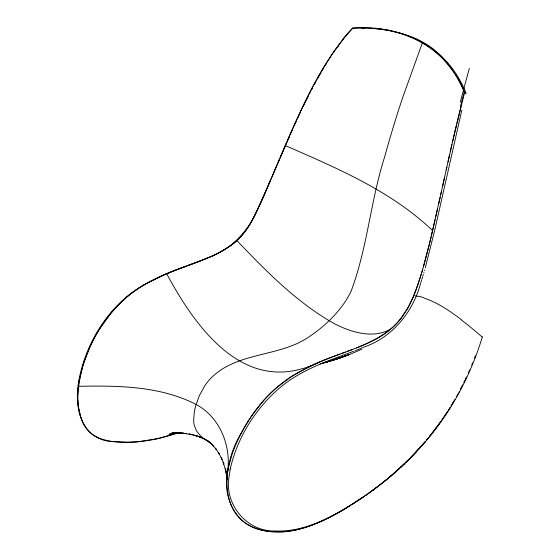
<?xml version="1.0" encoding="UTF-8"?>
<svg xmlns="http://www.w3.org/2000/svg" width="560" height="560" viewBox="0 0 560 560"><rect width="100%" height="100%" fill="white"/><g stroke="black" fill="none" stroke-linecap="round" stroke-linejoin="round"><path stroke-width="0.84" d="M77.714 396.578C79.863 356.909 100.121 318.024 131.404 293.293M77.868 388.276C74.872 413.903 85.295 441.756 114.968 441.693M78.043 388.948L77.728 398.076M227.164 475.041C223.44 497.035 234.878 522.144 257.229 528.801M78.155 385.294L78.547 382.256M78.645 383.677L78.309 386.309C117.957 385.518 160.041 385.917 196.112 404.432C220.101 417.319 231.483 446.215 227.507 472.444L228.011 469.413M78.82 380.471C86.303 341.306 109.809 303.884 145.11 284.235M78.995 381.395L83.111 364.427L90.153 346.493M230.125 469.77L229.635 472.752A63.938 38.206 -56.9 0 0 229.222 475.692C223.643 503.804 246.596 531.951 275.443 530.978C303.45 532.133 329.315 518.434 352.443 504.126M228.354 467.628L232.204 453.775M230.461 468.027C238.021 435.778 257.033 406.273 282.66 385.385C303.716 368.865 329.448 360.283 354.193 351.057M440.783 194.411L446.838 167.048M442.575 186.319L444.591 177.198M447.972 161.959L449.561 154.826M438.543 204.491L440.118 197.435M446.187 169.988L454.209 134.393M441.497 191.191L430.311 240.254L423.395 266.931M437.64 208.53L435.827 216.566M450.254 151.76L451.864 144.613M452.333 142.569L464.59 92.631C448.14 46.935 399.336 24.073 352.891 28.147C317.772 66.143 298.662 115.36 278.18 162.092M435.148 219.569L433.748 225.673M454.447 133.371L456.617 124.138M433.279 227.703L431.375 235.816M456.855 123.109L460.866 106.764M431.088 237.027L429.345 244.223M461.79 110.306L434.784 229.936L425.278 267.743M429.149 245.021L427.252 252.602M427.147 253.001L422.373 270.501L416.087 289.758M424.48 270.543L424.599 270.137M422.716 269.311L422.373 270.501M423.899 272.538L424.018 272.139M422.135 271.299L421.785 272.482M423.304 274.533L423.43 274.134M423.066 275.324L422.828 276.122M421.19 274.463L420.707 276.045M482.391 336.798C469.371 379.708 446.817 419.951 415.716 452.368M422.583 276.92L421.834 279.307M420.462 276.829L419.713 279.195M421.582 280.105L421.078 281.687M419.461 279.979L419.587 279.587M419.209 280.77L417.9 284.676M420.819 282.478C413.35 311.5 392.98 336.938 364.28 346.99M417.767 285.068L413.448 296.471L407.442 308.805M232.358 453.32C243.929 421.925 264.712 393.022 293.447 375.284M415.947 290.15L412.678 298.27M352.891 28.147C376.726 27.272 401.485 30.653 422.478 42.581L402.64 97.643A757.407 437.29 -60 0 0 384.706 156.695C370.58 200.725 367.444 247.786 351.148 291.074A47.789 27.594 -60 0 1 345.555 301.133C338.331 312.123 329 321.615 318.731 329.784A119.42 68.95 -60 0 1 309.848 336.245C279.825 357.651 236.887 351.19 210.343 378.763A35.518 20.503 -60 0 0 204.806 385.77L199.311 395.752L195.769 405.65A48.468 27.979 -60 0 0 194.257 412.496L193.655 420.35A33.145 19.138 -60 0 0 194.264 425.348L196.539 431.053L200.536 435.911A87.563 50.554 -60 0 0 204.715 439.138A86.149 49.742 -60 0 0 208.159 441.014L209.468 441.56M471.695 365.148L472.626 362.796M474.481 358.092L475.412 355.747M279.461 159.054L262.752 198.415L252.728 219.485M273.413 173.425L275.744 167.881M280.861 155.757L283.038 150.633M268.387 185.311L270.284 180.845M268.233 185.689L266.322 190.169M283.507 149.534L286.363 142.884M276.318 166.95L273.147 174.349M276.479 166.579L277.424 164.367M277.732 163.632L278.047 162.897M278.208 162.526L279.146 160.328M279.307 159.957L280.875 156.289M281.029 155.925L281.344 155.19M282.758 151.9L283.073 151.165M283.227 150.801L283.703 149.702M266 190.918L263.746 196.147M272.993 174.72L258.097 208.194M281.505 154.826L282.443 152.628M283.857 149.338L284.172 148.61M284.333 148.246L285.271 146.076M285.586 145.341L285.747 144.97M287.161 141.043L294.406 124.691M287.294 141.407L286.125 144.102M263.585 196.518L261.933 200.284M287.7 140.483L288.106 139.559M289.317 136.787L288.512 138.628M412.51 298.655L410.949 302.078M290.521 134.064L291.319 132.265M261.597 201.04L256.193 212.737M291.725 131.369L292.124 130.466M293.342 127.764L293.748 126.854M294.812 123.788L303.205 105.854M294.973 124.145L295.386 123.242M295.799 122.339L296.212 121.443M464.051 382.312L466.543 376.852M468.321 372.96L469.749 369.838M298.704 116.06L297.864 117.852M299.117 115.164L299.964 113.379M465.563 379.176L465.955 378.336M301.231 110.691L301.658 109.802M410.767 302.463L409.262 305.473M257.733 208.957C248.654 231.007 231.266 249.431 208.6 257.53M303.639 104.965L307.587 96.957M303.373 106.232L303.807 105.343M304.241 104.454L304.675 103.565M463.96 382.494L464.366 381.668M305.109 102.676L305.984 100.898M256.004 213.108L250.187 223.937L246.099 230.16M306.425 100.016L306.866 99.127M307.307 98.238L308.196 96.467M241.01 433.566C221.466 465.136 217 521.556 263.669 530.579M462.315 385.791L462.735 384.972M308.035 96.075L312.592 87.241M309.547 93.821L309.995 92.939M461.482 387.436L460.635 389.074M460.607 388.92L462.518 385.245M311.822 89.418L312.284 88.536M409.066 305.851L402.129 316.904M313.054 86.366L323.302 68.075L333.004 52.773M458.906 392.336L459.34 391.524M314.615 84.154L315.56 82.404M252.525 219.856L247.758 227.78M458.024 393.953L456.687 396.375M317.954 78.05L318.927 76.314M319.914 74.585L320.908 72.856M454.412 400.372L454.874 399.581M407.232 309.176L400.323 319.207M451.157 405.741L454.16 400.631M322.413 70.266L322.917 69.412M453.012 402.759L453.481 401.961M451.115 405.909L451.591 405.125M325.493 65.135L326.011 64.288M449.666 408.254L450.149 407.477M448.686 409.815L447.202 412.132M446.698 412.902L445.186 415.205M442.225 419.566L447.482 411.565M448.434 410.116L449.869 407.932M100.387 327.845L109.963 314.447M444.164 416.731L444.675 415.968M247.527 228.123L242.333 234.941L236.88 240.569C266.35 271.397 296.828 302.61 334.313 323.673C351.19 332.297 373.086 339.185 390.782 328.993C394.149 326.123 397.25 322.945 400.057 319.529M443.646 417.494L441.567 420.511M333.578 51.933L343.273 38.871M441.042 421.26L439.985 422.758M252.014 415.387L262.115 402.283A92.337 51.59 -58.1 0 1 277.844 386.61L291.158 376.726L307.657 367.479M439.446 423.507L435.652 428.666M440.734 421.61L429.394 436.562M245.854 230.496L245.119 231.483M337.771 46.788L338.373 45.976M435.099 429.401L433.993 430.857M401.877 317.233L399.252 320.495A47.222 26.432 -57.2 0 1 393.281 326.802C384.454 334.985 373.723 340.669 362.719 345.331M433.433 431.578L431.746 433.741M430.612 435.169L431.179 434.455M426.678 439.957L428.309 437.92M430.038 435.883L426.566 440.118M425.39 441.511L422.422 444.962M425.579 441.266L409.381 458.927L390.887 476.007M421.82 445.648L418.18 449.708M417.564 450.38L416.332 451.71M416.563 451.626L411.334 456.953M415.947 452.284L410.697 457.597M411.551 456.855L408.128 460.18M410.914 457.499L405.531 462.721M408.338 460.075L401.604 466.452M404.229 463.974L404.88 463.351M404.439 463.855L400.946 467.068M400.288 467.677L401.821 466.319M401.163 466.928L398.293 469.504M398.958 468.895L399.623 468.286M399.175 468.755L396.284 471.303M398.51 469.357L395.619 471.898M396.501 471.149L394.268 473.088M395.836 471.744L393.596 473.676M394.485 472.92L391.566 475.426M393.813 473.508L384.097 481.621L367.85 493.899L342.272 510.482M391.783 475.251L389.522 477.162M391.104 475.832L388.836 477.736M389.06 477.547L386.778 479.437M387.464 478.877L388.15 478.303M387.688 478.681L385.406 480.564M387.002 479.241L380.569 484.421M385.637 480.361L377.769 486.591M379.176 485.506L379.876 484.967M379.407 485.282L376.362 487.662M378.007 486.353L374.269 489.23M131.754 293.027L139.818 287.441L148.26 282.555M376.607 487.417L372.904 490.245M374.535 488.964L372.225 490.742M373.184 489.965L368.277 493.507M371.546 491.239L367.619 494.06M366.961 494.529L365.302 495.698M229.719 246.288L233.765 243.25A57.099 34.195 -63.2 0 0 236.894 240.611M366.947 494.445L365.645 495.355M229.432 246.491L218.589 252.903M364.686 496.02L363.692 496.706M364.007 496.594L363.027 497.266M363.006 497.175L360.906 498.596M362.348 497.735L360.234 499.17M360.241 499.044L357.98 500.549M359.548 499.625L358.232 500.507M383.019 334.796L387.219 331.842A57.099 31.724 -57 0 0 390.488 329.294M357.588 500.934L356.615 501.578M356.286 501.788L354.648 502.859M357 501.193L356.02 501.83M382.718 334.992C361.256 348.698 335.762 354.046 312.949 364.966M355.369 502.257L353.094 503.713M353.99 503.286L352.352 504.329M350.728 505.358L349.433 506.17M348.453 506.772L346.171 508.165M293.804 375.067L298.074 372.547M345.534 508.55L329.378 517.496M341.943 510.671C323.792 521.045 304.038 530.313 282.912 531.825M145.467 284.032L164.199 274.729M298.431 372.344L317.198 363.062M148.61 282.366L152.474 280.378M217.406 253.505L218.295 253.05M217.105 253.652L210.889 256.62M329.056 517.65L323.295 520.429M152.824 280.203L157.031 278.18M308.007 367.304L312.599 365.127M361.802 349.209L351.533 353.71L333.382 360.059L346.437 355.607M326.998 358.995C318.444 362.229 310.401 366.765 301.448 368.907C237.076 387.135 192.745 322.203 166.642 273.679L164.57 274.568M157.381 278.012L158.088 277.69M158.438 277.522L159.495 277.046M322.973 520.576L317.247 523.082M159.845 276.885L162.113 275.877M209.419 257.278C220.318 252.406 231.147 246.694 239.526 238.007A47.222 28.035 -62.9 0 0 245.091 231.476M162.288 275.8L163.212 275.401M209.125 257.411L203.826 259.644M317.569 362.901L319.641 362.012M163.583 275.24L164.311 274.925M164.829 274.708L166.026 274.197M363.685 347.242L361.907 347.991M166.642 273.679L168.504 272.895M210.343 256.781L197.442 261.933M208.306 257.656L201.838 260.267M362.131 345.583L361.543 345.828M166.194 274.127L167.188 273.714M361.249 345.954L359.478 346.682M169.022 272.685L173.726 270.788M167.566 273.56L168.385 273.224M361.312 348.236L360.717 348.481M316.932 523.208L311.878 525.189M168.966 272.986L169.876 272.615M360.129 348.719L358.358 349.433M170.177 272.489L171.066 272.132M203.238 259.882L202.65 260.12M358.89 346.92L358.302 347.151M202.356 260.239L201.166 260.708M171.647 271.901L172.809 271.439M357.714 347.389L356.538 347.858M173.103 271.327L173.985 270.977M327.586 358.764L331.688 357.168M357.763 349.671L355.376 350.602M174.314 270.557L178.136 269.08M200.872 260.827L198.226 261.849M174.566 270.753L175.448 270.41M176.036 270.179L176.617 269.955M177.492 269.619L178.374 269.283M200.956 260.603L183.407 267.092M197.932 261.961L193.837 263.515M178.955 269.059L180.124 268.618M332.563 356.832L335.482 355.726M179.011 268.744L182.826 267.309M352.695 349.335L350.357 350.217M180.418 268.506L181.293 268.177M181.881 267.96L182.756 267.631M183.337 267.414L184.506 266.98M193.543 263.62L192.374 264.054M336.651 355.292L339.857 354.095M185.85 266.189C164.318 274.078 142.555 283.066 125.16 298.417A92.337 54.964 -61.9 0 0 109.942 314.405M196.854 262.15L194.222 263.123M184.8 266.868L185.675 266.546M191.793 264.271L190.918 264.6M186.256 266.329L187.425 265.895M188.006 265.678L188.881 265.356M189.462 265.139L190.624 264.705M347.438 351.302L349.188 350.651M341.901 353.346L345.394 352.058M311.563 525.308L306.243 527.149M188.09 265.37L192.178 263.872M178.626 432.628C162.295 438.27 145.138 442.092 127.806 442.281M178.773 432.607L157.479 438.697L137.62 441.798M333.382 360.059L343.903 356.489L330.708 360.878L343.903 356.489M338.87 358.162L325.374 362.446L341.383 357.336L328.041 361.669M331.345 360.612L333.851 359.793L320.054 363.993M305.935 527.247L301.273 528.626M336.357 358.981L322.721 363.216L333.851 359.793M300.965 528.71L296.352 529.851M296.044 529.921L291.718 530.768M171.654 434L168.959 434.581L178.052 432.677M291.41 530.817C280.189 532.672 268.38 532.518 257.516 528.899M172.27 433.419L178.43 432.705L169.848 433.706L174.72 433.083M137.277 441.826C122.612 442.666 106.701 442.932 93.597 435.351C81.522 427.504 78.218 411.936 77.735 398.475M173.838 433.16L171.577 433.314L180.488 432.824M282.611 531.846L271.11 531.692M127.477 442.281L115.276 441.728M181.272 433.104L183.274 433.118L172.018 433.013L181.272 433.104L179.284 433.034M177.345 432.915L186.69 433.636L183.05 433.251L192.367 434.665L188.944 434.049L198.058 436.24L194.852 435.379M270.809 531.664L263.963 530.642M391.566 30.968L402.444 33.649L412.818 37.31A131.831 104.909 -38.3 0 1 433.79 49.371M424.291 298.186C437.878 302.687 449.778 310.996 461.16 319.473M193.312 434.84L203.567 438.417M285.222 145.53C337.078 168.21 391.118 190.96 432.6 230.615M200.536 437.269L199.087 436.583L207.123 440.517M465.92 93.303L464.59 92.631C456.085 72.226 441.805 53.732 422.478 42.581M204.351 438.9L211.449 443.702L208.824 441.756M433.755 49.399L441.651 56.287L448.7 63.952A168.427 134.085 -39 0 1 466.067 93.226M207.564 440.657L213.633 446.117L211.281 443.618L216.377 449.554L215.299 448.112L219.541 454.398L218.54 452.788L222.026 459.298L221.116 457.492L223.937 464.128L223.132 462.119L226.387 473.298L225.428 468.349L227.122 479.906M82.649 420.707L82.411 420.182M81.501 417.977L81.291 417.403M80.388 414.736L80.024 413.497M79.765 412.552L79.436 411.264M79.212 410.284L78.862 408.604M78.673 407.575L78.141 404.033M78.099 403.669L77.63 396.823M460.432 106.484A122.115 21.238 -76.5 0 1 464.24 92.015M241.094 433.594A96.544 54.355 -58.2 0 1 252.077 415.443M343.084 38.766A122.115 102.137 -29.4 0 1 352.674 27.972M90.083 346.451A96.544 57.064 -61.8 0 1 100.324 327.789M78.204 388.871A66.626 35.875 -63.9 0 1 78.47 386.239M227.283 474.992A66.626 40.628 -56.1 0 1 227.633 472.402M460.306 102.074A115.073 5.873 -75.8 0 1 469.343 68.467M230.027 469.798A70.392 42.273 -56.7 0 1 230.363 468.055M461.188 319.844A100.289 24.962 40.9 0 1 482.16 337.015M415.023 295.855A100.289 25.879 40.7 0 1 423.836 297.654M77.833 388.297A63.938 35.588 -63 0 1 78.12 385.315M78.316 382.347A70.392 39.172 -63 0 1 78.582 380.555M361.704 28.126A168.434 134.967 -39.6 0 1 364.854 28.126M369.544 28.245A168.434 134.967 -39.6 0 1 391.622 30.835M228.081 469.392A72.128 43.358 -56.7 0 1 228.424 467.607M78.785 383.187A72.128 39.676 -63.2 0 1 79.065 381.374M348.992 354.676L336.07 359.191L348.992 354.676"/></g></svg>
